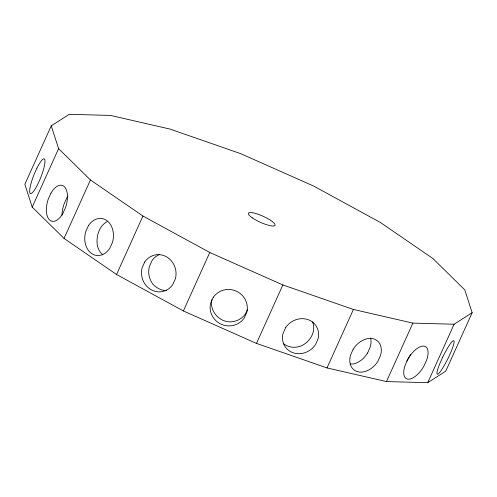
<?xml version="1.0" encoding="UTF-8"?>
<svg xmlns="http://www.w3.org/2000/svg" width="497" height="497" viewBox="0 0 497 497"><rect width="100%" height="100%" fill="white"/><g stroke="black" fill="none" stroke-linecap="round" stroke-linejoin="round"><path stroke-width="0.75" d="M211.89 299.635C209.399 310.252 218.152 320.944 228.782 321.82A18.675 18.097 0.7 0 0 245.524 313.806L247.344 309.78M51.247 125.847L24.85 184.306L32.199 207.112L64.051 238.436L116.553 274.499L183.381 310.954L256.471 343.402L327.007 367.923L386.48 381.572L427.724 382.69L445.753 371.153L472.15 312.694L464.801 289.888L432.949 258.564L380.447 222.501L313.619 186.046L240.529 153.598L169.993 129.077L110.52 115.428L69.276 114.31L51.247 125.847L58.596 148.653L90.448 179.976L142.95 216.04L209.777 252.495L282.868 284.943L353.404 309.463L412.877 323.112L454.115 324.23L472.15 312.694M32.199 207.112L58.596 148.653M64.051 238.436L90.448 179.976M116.553 274.499L142.95 216.04M183.381 310.954L209.777 252.495M256.471 343.402L282.868 284.943M327.007 367.923L353.404 309.463M367.587 353.032L370.184 347.279A18.669 12.847 -52.9 0 0 370.538 337.854M386.48 381.572L412.877 323.112M410.472 354.578L406.782 361.145M427.724 382.69L454.115 324.23M107.072 221.643C98.729 226.234 95.834 237.081 97.462 246.021A18.662 14.059 -81.2 0 0 102.873 254.849M166.346 290.36C161.363 290.888 156.859 287.956 153.356 284.675A18.675 16.805 85.6 0 1 149.386 266.467L151.983 260.714A18.675 16.805 85.6 0 1 159.481 254.526M350.118 364.028L353.33 363.978A18.669 12.847 -52.9 0 0 367.575 353.063M312.514 321.851C316.533 331.487 309.873 342.377 300.728 346.111A18.662 16.792 -37.1 0 1 283.302 343.458M67.959 196.004A18.669 8.579 -72.6 0 0 66.809 197.887L64.212 203.64A18.669 8.579 -72.6 0 0 62.007 215.158M36.933 168.11L34.336 173.863A18.662 3.653 -68.4 0 0 29.845 192.786A18.662 3.653 -68.4 0 0 37.716 184.337L40.313 178.585A18.662 3.653 -68.4 0 0 44.805 159.661A18.662 3.653 -68.4 0 0 36.933 168.11M50.905 193.215L48.308 198.968A18.662 9.524 -73.6 0 0 49.445 219.854A18.662 9.524 -73.6 0 0 62.939 213.362L65.542 207.609A18.662 9.524 -73.6 0 0 64.405 186.723A18.662 9.524 -73.6 0 0 50.905 193.215M88.336 225.824L85.739 231.577A18.662 14.245 -81.7 0 0 91.622 253.545A18.662 14.245 -81.7 0 0 109.862 248.146L112.459 242.393A18.662 14.245 -81.7 0 0 106.582 220.419A18.662 14.245 -81.7 0 0 88.336 225.824M144.714 261.994L142.117 267.746A18.662 17.246 80 0 0 151.287 289.807A18.662 17.246 80 0 0 172.819 284.489L175.416 278.736A18.662 17.246 80 0 0 166.246 256.676A18.662 17.246 80 0 0 144.714 261.994M213.232 297.361L210.635 303.114A18.662 18.165 17.3 0 0 221.246 324.255A18.662 18.165 17.3 0 0 244.213 318.018L246.81 312.265A18.662 18.165 17.3 0 0 236.205 291.124A18.662 18.165 17.3 0 0 213.232 297.361M285.632 327.666L283.035 333.419A18.662 16.898 -35.9 0 0 293.056 352.74A18.662 16.898 -35.9 0 0 315.44 344.688L318.037 338.935A18.662 16.898 -35.9 0 0 308.016 319.614A18.662 16.898 -35.9 0 0 285.632 327.666M353.181 349.248L350.584 355.001A18.662 13.593 -51.4 0 0 358.064 371.824A18.662 13.593 -51.4 0 0 377.906 361.269L380.503 355.517A18.662 13.593 -51.4 0 0 373.023 338.699A18.662 13.593 -51.4 0 0 353.181 349.248M407.726 359.511L405.13 365.264A18.662 8.642 -58.7 0 0 408.422 379.211A18.662 8.642 -58.7 0 0 424.078 365.78L426.674 360.027A18.662 8.642 -58.7 0 0 423.382 346.08A18.662 8.642 -58.7 0 0 407.726 359.511M442.69 357.213L440.093 362.965A18.662 2.653 -63.8 0 0 438.056 373.999A18.662 2.653 -63.8 0 0 448.381 357.66L450.978 351.907A18.662 2.653 -63.8 0 0 453.016 340.874A18.662 2.653 -63.8 0 0 442.69 357.213M252.346 217.897A14.637 3.317 24.3 0 0 274.692 225.669A14.637 3.317 24.3 0 0 258.055 214.244A14.637 3.317 24.3 0 0 252.346 217.897"/></g></svg>
